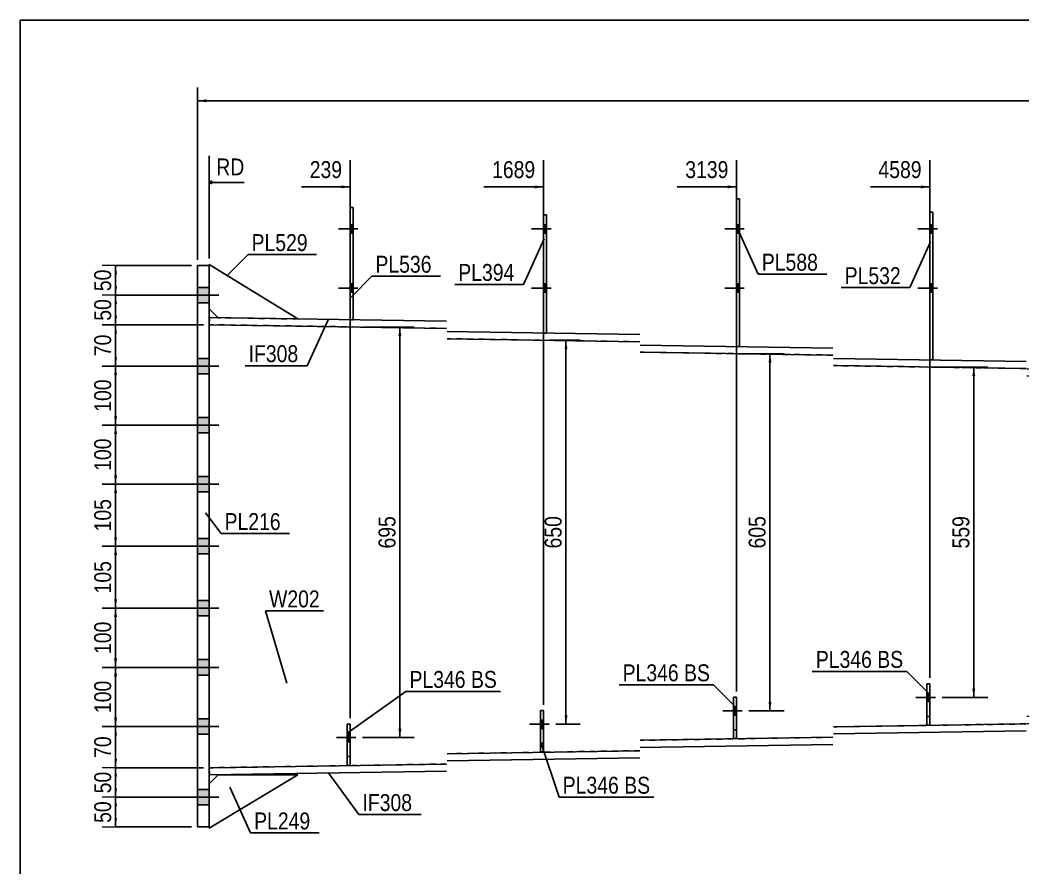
# Model space of a CAD drawing. Header units: millimetres. Extents: x -334 to 78, y -160 to 127.
# Drawn here: x -331.5 to -161.8, y -17 to 126.6 of the extents above; entities that cross this region are included whole.
import ezdxf

# ---------------------------------------------------------------- set-up
doc = ezdxf.new("R2010")
doc.units = ezdxf.units.MM
doc.linetypes.add('DXK_LINE_DOT1', pattern=[1.8814, 0.9407, -0.9407])
doc.linetypes.add('DXK_LINE_DOT2', pattern=[3.9198, 1.9599, -1.9599])
doc.styles.add('Arial Narrow', font='ARIALN.TTF', dxfattribs={"height": 0.2})

# ---------------------------------------------------------------- blocks, each defined once
blk = doc.blocks.new('Unknown-627316821-7749')
at = {"color": 5, "linetype": 'Continuous'}
for p, q in [((78.47, 126.56), (-331.53, 126.56)), ((-331.53, 126.56), (-331.53, -160.44))]:
    blk.add_line(p, q, dxfattribs=at)
blk = doc.blocks.new('Part-627316821-4390 - 4373')
at = {"color": 2, "linetype": 'Continuous'}
for p, q in [((-299.5, 85), (-301.5, 85)), ((-301.5, 85), (-301.5, -10)), ((-299.5, -10), (-299.5, 85)), ((-301.5, -10), (-299.5, -10))]:
    blk.add_line(p, q, dxfattribs=at)
blk = doc.blocks.new('Part-627316821-4392 - 4373')
at = {"color": 2, "linetype": 'Continuous'}
for p, q in [((-299.5, -10.2), (-284.5, -1.2)), ((-298, -1.2), (-299.5, -2.7)), ((-284.5, -1.2), (-298, -1.2)), ((-299.5, -10.2), (-299.5, -10))]:
    blk.add_line(p, q, dxfattribs=at)
at = {"color": 7, "linetype": 'DXK_LINE_DOT1'}
blk.add_line((-299.5, -2.7), (-299.5, -10), dxfattribs=at)
blk = doc.blocks.new('Part-627316821-4393 - 4373')
at = {"color": 2, "linetype": 'Continuous'}
for p, q in [((-299.5, 85), (-299.5, 85.2)), ((-299.5, 85.2), (-284.5, 75.97)), ((-299.5, 77.7), (-298, 76.18))]:
    blk.add_line(p, q, dxfattribs=at)
at = {"color": 7, "linetype": 'DXK_LINE_DOT1'}
for p, q in [((-299.5, 85), (-299.5, 77.7)), ((-284.5, 75.97), (-298, 76.18))]:
    blk.add_line(p, q, dxfattribs=at)
blk = doc.blocks.new('Part-627316821-4395 - 4373')
at = {"color": 2, "linetype": 'Continuous'}
for p, q in [((-299.5, 75), (-299.48, 76.2)), ((-259.34, 74.37), (-299.5, 75)), ((-299.48, 76.2), (-259.34, 75.57)), ((-259.24, 73.82), (-226.64, 73.31)), ((-226.64, 72.11), (-259.24, 72.62)), ((-226.54, 71.55), (-193.94, 71.04)), ((-193.94, 69.84), (-226.54, 70.35)), ((-193.84, 69.28), (-161.24, 68.77)), ((-161.24, 67.57), (-193.84, 68.08)), ((-161.14, 67.54), (-146.12, 67.3)), ((-146.14, 66.11), (-161.14, 66.34)), ((-146.12, 67.3), (-146.14, 66.11))]:
    blk.add_line(p, q, dxfattribs=at)
blk = doc.blocks.new('Part-627316821-4401 - 4373')
at = {"color": 2, "linetype": 'Continuous'}
for p, q in [((-161.14, 8.66), (-146.14, 8.89)), ((-146.14, 8.89), (-146.12, 7.7)), ((-193.84, 6.92), (-161.24, 7.43)), ((-146.12, 7.7), (-161.14, 7.46)), ((-226.54, 4.65), (-193.94, 5.16)), ((-161.24, 6.23), (-193.84, 5.72)), ((-193.94, 3.96), (-226.54, 3.45)), ((-259.24, 2.38), (-226.64, 2.89)), ((-299.5, 0), (-259.34, 0.63)), ((-226.64, 1.69), (-259.24, 1.18)), ((-299.48, -1.2), (-299.5, 0)), ((-259.34, -0.57), (-299.48, -1.2))]:
    blk.add_line(p, q, dxfattribs=at)
blk = doc.blocks.new('Bolt-627316821-4487 - 4373')
at = {"color": 3, "linetype": 'DXK_LINE_DOT2'}
for p, q in [((-176.59, 11.9), (-179.89, 11.9)), ((-177.54, 12.6), (-178.04, 12.6)), ((-177.54, 11.2), (-178.04, 11.2))]:
    blk.add_line(p, q, dxfattribs=at)
blk = doc.blocks.new('Bolt-627316821-4490 - 4373')
at = {"linetype": 'Continuous'}
blk.add_hatch(color=3, dxfattribs=at).paths.add_polyline_path([(-177.54, 11.2), (-177.54, 12.6), (-178.04, 12.6), (-178.04, 11.2)])
at = {"color": 3, "linetype": 'Continuous'}
for p, q in [((-176.59, 11.9), (-179.89, 11.9)), ((-177.54, 12.6), (-178.04, 12.6)), ((-177.54, 11.2), (-178.04, 11.2))]:
    blk.add_line(p, q, dxfattribs=at)
blk = doc.blocks.new('Part-627316821-4426 - 4373')
at = {"color": 2, "linetype": 'Continuous'}
for p, q in [((-177.04, 94.04), (-177.54, 94.04)), ((-177.54, 94.04), (-177.54, 69.04)), ((-177.04, 69.04), (-177.04, 94.04)), ((-177.54, 69.04), (-177.04, 69.04))]:
    blk.add_line(p, q, dxfattribs=at)
blk = doc.blocks.new('Part-627316821-4427 - 4373')
at = {"color": 7, "linetype": 'DXK_LINE_DOT1'}
for p, q in [((-178.04, 7.2), (-178.04, 14.2)), ((-178.04, 14.2), (-177.54, 14.2)), ((-177.54, 14.2), (-177.54, 7.2)), ((-178.04, 8.7), (-177.54, 8.7)), ((-177.54, 7.2), (-178.04, 7.2))]:
    blk.add_line(p, q, dxfattribs=at)
blk = doc.blocks.new('Bolt-627316821-4494 - 4373')
at = {"color": 3, "linetype": 'DXK_LINE_DOT2'}
for p, q in [((-210.24, 10.33), (-210.74, 10.33)), ((-209.29, 9.63), (-212.59, 9.63)), ((-210.24, 8.93), (-210.74, 8.93))]:
    blk.add_line(p, q, dxfattribs=at)
blk = doc.blocks.new('Part-627316821-4430 - 4373')
at = {"color": 2, "linetype": 'Continuous'}
for p, q in [((-178.04, 7.2), (-178.04, 14.2)), ((-178.04, 14.2), (-177.54, 14.2)), ((-177.54, 14.2), (-177.54, 7.2)), ((-177.54, 7.2), (-178.04, 7.2))]:
    blk.add_line(p, q, dxfattribs=at)
blk = doc.blocks.new('Bolt-627316821-4497 - 4373')
at = {"linetype": 'Continuous'}
blk.add_hatch(color=3, dxfattribs=at).paths.add_polyline_path([(-210.24, 8.93), (-210.24, 10.33), (-210.74, 10.33), (-210.74, 8.93)])
at = {"color": 3, "linetype": 'Continuous'}
for p, q in [((-210.24, 10.33), (-210.74, 10.33)), ((-209.29, 9.63), (-212.59, 9.63)), ((-210.24, 8.93), (-210.74, 8.93))]:
    blk.add_line(p, q, dxfattribs=at)
blk = doc.blocks.new('Part-627316821-4433 - 4373')
at = {"color": 2, "linetype": 'Continuous'}
for p, q in [((-209.74, 96.3), (-210.24, 96.3)), ((-210.24, 96.3), (-210.24, 71.3)), ((-209.74, 71.3), (-209.74, 96.3)), ((-210.24, 71.3), (-209.74, 71.3))]:
    blk.add_line(p, q, dxfattribs=at)
blk = doc.blocks.new('Part-627316821-4434 - 4373')
at = {"color": 7, "linetype": 'DXK_LINE_DOT1'}
for p, q in [((-210.74, 4.93), (-210.74, 11.93)), ((-210.74, 11.93), (-210.24, 11.93)), ((-210.24, 11.93), (-210.24, 4.93)), ((-210.74, 6.43), (-210.24, 6.43)), ((-210.24, 4.93), (-210.74, 4.93))]:
    blk.add_line(p, q, dxfattribs=at)
blk = doc.blocks.new('Bolt-627316821-4501 - 4373')
at = {"color": 3, "linetype": 'DXK_LINE_DOT2'}
for p, q in [((-241.99, 7.37), (-245.29, 7.37)), ((-242.94, 8.07), (-243.44, 8.07)), ((-242.94, 6.67), (-243.44, 6.67))]:
    blk.add_line(p, q, dxfattribs=at)
blk = doc.blocks.new('Part-627316821-4437 - 4373')
at = {"color": 2, "linetype": 'Continuous'}
for p, q in [((-210.74, 4.93), (-210.74, 11.93)), ((-210.74, 11.93), (-210.24, 11.93)), ((-210.24, 11.93), (-210.24, 4.93)), ((-210.24, 4.93), (-210.74, 4.93))]:
    blk.add_line(p, q, dxfattribs=at)
blk = doc.blocks.new('Bolt-627316821-4504 - 4373')
at = {"linetype": 'Continuous'}
blk.add_hatch(color=3, dxfattribs=at).paths.add_polyline_path([(-242.94, 6.67), (-242.94, 8.07), (-243.44, 8.07), (-243.44, 6.67)])
at = {"color": 3, "linetype": 'Continuous'}
for p, q in [((-241.99, 7.37), (-245.29, 7.37)), ((-242.94, 8.07), (-243.44, 8.07)), ((-242.94, 6.67), (-243.44, 6.67))]:
    blk.add_line(p, q, dxfattribs=at)
blk = doc.blocks.new('Part-627316821-4440 - 4373')
at = {"color": 2, "linetype": 'Continuous'}
for p, q in [((-242.94, 93.57), (-242.94, 73.57)), ((-242.44, 93.57), (-242.94, 93.57)), ((-242.44, 93.57), (-242.44, 73.57)), ((-242.94, 73.57), (-242.44, 73.57))]:
    blk.add_line(p, q, dxfattribs=at)
blk = doc.blocks.new('Part-627316821-4441 - 4373')
at = {"color": 7, "linetype": 'DXK_LINE_DOT1'}
for p, q in [((-243.44, 2.67), (-243.44, 9.67)), ((-243.44, 9.67), (-242.94, 9.67)), ((-242.94, 9.67), (-242.94, 2.67)), ((-243.44, 4.17), (-242.94, 4.17)), ((-242.94, 2.67), (-243.44, 2.67))]:
    blk.add_line(p, q, dxfattribs=at)
blk = doc.blocks.new('Bolt-627316821-4508 - 4373')
at = {"color": 3, "linetype": 'DXK_LINE_DOT2'}
for p, q in [((-274.69, 5.1), (-277.99, 5.1)), ((-275.64, 5.8), (-276.14, 5.8)), ((-275.64, 4.4), (-276.14, 4.4))]:
    blk.add_line(p, q, dxfattribs=at)
blk = doc.blocks.new('Part-627316821-4444 - 4373')
at = {"color": 2, "linetype": 'Continuous'}
for p, q in [((-243.44, 2.67), (-243.44, 9.67)), ((-243.44, 9.67), (-242.94, 9.67)), ((-242.94, 9.67), (-242.94, 2.67)), ((-242.94, 2.67), (-243.44, 2.67))]:
    blk.add_line(p, q, dxfattribs=at)
blk = doc.blocks.new('Bolt-627316821-4511 - 4373')
at = {"linetype": 'Continuous'}
blk.add_hatch(color=3, dxfattribs=at).paths.add_polyline_path([(-275.64, 4.4), (-275.64, 5.8), (-276.14, 5.8), (-276.14, 4.4)])
at = {"color": 3, "linetype": 'Continuous'}
for p, q in [((-274.69, 5.1), (-277.99, 5.1)), ((-275.64, 5.8), (-276.14, 5.8)), ((-275.64, 4.4), (-276.14, 4.4))]:
    blk.add_line(p, q, dxfattribs=at)
blk = doc.blocks.new('Part-627316821-4447 - 4373')
at = {"color": 2, "linetype": 'Continuous'}
for p, q in [((-275.64, 94.84), (-275.64, 75.84)), ((-275.14, 94.84), (-275.64, 94.84)), ((-275.14, 94.84), (-275.14, 75.84)), ((-275.64, 75.84), (-275.14, 75.84))]:
    blk.add_line(p, q, dxfattribs=at)
blk = doc.blocks.new('Part-627316821-4448 - 4373')
at = {"color": 7, "linetype": 'DXK_LINE_DOT1'}
for p, q in [((-276.14, 0.4), (-276.14, 7.4)), ((-276.14, 7.4), (-275.64, 7.4)), ((-275.64, 7.4), (-275.64, 0.4)), ((-276.14, 1.9), (-275.64, 1.9)), ((-275.64, 0.4), (-276.14, 0.4))]:
    blk.add_line(p, q, dxfattribs=at)
blk = doc.blocks.new('Part-627316821-4451 - 4373')
at = {"color": 2, "linetype": 'Continuous'}
for p, q in [((-276.14, 0.4), (-276.14, 7.4)), ((-276.14, 7.4), (-275.64, 7.4)), ((-275.64, 7.4), (-275.64, 0.4)), ((-275.64, 0.4), (-276.14, 0.4))]:
    blk.add_line(p, q, dxfattribs=at)
blk = doc.blocks.new('Part-627316821-4461 - 4373')
at = {"color": 7, "linetype": 'DXK_LINE_DOT1'}
for p, q in [((-259.34, 74.37), (-299.5, 75)), ((-299.5, 0), (-299.5, 75)), ((-226.64, 72.11), (-259.24, 72.62)), ((-193.94, 69.84), (-226.54, 70.35)), ((-161.24, 67.57), (-193.84, 68.08)), ((-161.24, 7.43), (-193.84, 6.92)), ((-193.94, 5.16), (-226.54, 4.65)), ((-226.64, 2.89), (-259.24, 2.38)), ((-259.34, 0.63), (-299.5, 0))]:
    blk.add_line(p, q, dxfattribs=at)
blk = doc.blocks.new('Bolt-627316821-4462 - 4373')
at = {"linetype": 'Continuous'}
for points in [[(-299.5, 78.7), (-299.5, 81.3), (-301.5, 81.3), (-301.5, 78.7)], [(-299.5, 78.7), (-299.5, 81.3), (-301.5, 81.3), (-301.5, 78.7)], [(-299.5, 66.7), (-299.5, 69.3), (-301.5, 69.3), (-301.5, 66.7)], [(-299.5, 66.7), (-299.5, 69.3), (-301.5, 69.3), (-301.5, 66.7)], [(-299.5, 56.7), (-299.5, 59.3), (-301.5, 59.3), (-301.5, 56.7)], [(-299.5, 56.7), (-299.5, 59.3), (-301.5, 59.3), (-301.5, 56.7)], [(-299.5, 46.7), (-299.5, 49.3), (-301.5, 49.3), (-301.5, 46.7)], [(-299.5, 46.7), (-299.5, 49.3), (-301.5, 49.3), (-301.5, 46.7)], [(-299.5, 36.2), (-299.5, 38.8), (-301.5, 38.8), (-301.5, 36.2)], [(-299.5, 36.2), (-299.5, 38.8), (-301.5, 38.8), (-301.5, 36.2)], [(-299.5, 25.7), (-299.5, 28.3), (-301.5, 28.3), (-301.5, 25.7)], [(-299.5, 25.7), (-299.5, 28.3), (-301.5, 28.3), (-301.5, 25.7)], [(-299.5, 15.7), (-299.5, 18.3), (-301.5, 18.3), (-301.5, 15.7)], [(-299.5, 15.7), (-299.5, 18.3), (-301.5, 18.3), (-301.5, 15.7)], [(-299.5, 5.7), (-299.5, 8.3), (-301.5, 8.3), (-301.5, 5.7)], [(-299.5, 5.7), (-299.5, 8.3), (-301.5, 8.3), (-301.5, 5.7)], [(-299.5, -6.3), (-299.5, -3.7), (-301.5, -3.7), (-301.5, -6.3)], [(-299.5, -6.3), (-299.5, -3.7), (-301.5, -3.7), (-301.5, -6.3)]]:
    blk.add_hatch(color=3, dxfattribs=at).paths.add_polyline_path(points)
at = {"color": 3, "linetype": 'Continuous'}
for p, q in [((-297.91, 80), (-308.5, 80)), ((-297.91, 80), (-308.5, 80)), ((-299.5, 81.3), (-301.5, 81.3)), ((-299.5, 81.3), (-301.5, 81.3)), ((-299.5, 78.7), (-301.5, 78.7)), ((-299.5, 78.7), (-301.5, 78.7)), ((-297.91, 68), (-308.5, 68)), ((-297.91, 68), (-308.5, 68)), ((-299.5, 69.3), (-301.5, 69.3)), ((-299.5, 69.3), (-301.5, 69.3)), ((-299.5, 66.7), (-301.5, 66.7)), ((-299.5, 66.7), (-301.5, 66.7)), ((-297.91, 58), (-308.5, 58)), ((-297.91, 58), (-308.5, 58)), ((-299.5, 59.3), (-301.5, 59.3)), ((-299.5, 59.3), (-301.5, 59.3)), ((-299.5, 56.7), (-301.5, 56.7)), ((-299.5, 56.7), (-301.5, 56.7)), ((-299.5, 49.3), (-301.5, 49.3)), ((-299.5, 49.3), (-301.5, 49.3)), ((-297.91, 48), (-308.5, 48)), ((-297.91, 48), (-308.5, 48)), ((-299.5, 46.7), (-301.5, 46.7)), ((-299.5, 46.7), (-301.5, 46.7)), ((-297.91, 37.5), (-308.5, 37.5)), ((-297.91, 37.5), (-308.5, 37.5)), ((-299.5, 38.8), (-301.5, 38.8)), ((-299.5, 38.8), (-301.5, 38.8)), ((-299.5, 36.2), (-301.5, 36.2)), ((-299.5, 36.2), (-301.5, 36.2)), ((-299.5, 28.3), (-301.5, 28.3)), ((-299.5, 28.3), (-301.5, 28.3)), ((-297.91, 27), (-308.5, 27)), ((-297.91, 27), (-308.5, 27)), ((-299.5, 25.7), (-301.5, 25.7)), ((-299.5, 25.7), (-301.5, 25.7)), ((-297.91, 17), (-308.5, 17)), ((-297.91, 17), (-308.5, 17)), ((-299.5, 18.3), (-301.5, 18.3)), ((-299.5, 18.3), (-301.5, 18.3)), ((-299.5, 15.7), (-301.5, 15.7)), ((-299.5, 15.7), (-301.5, 15.7)), ((-297.91, 7), (-308.5, 7)), ((-297.91, 7), (-308.5, 7)), ((-299.5, 8.3), (-301.5, 8.3)), ((-299.5, 8.3), (-301.5, 8.3)), ((-299.5, 5.7), (-301.5, 5.7)), ((-299.5, 5.7), (-301.5, 5.7)), ((-297.91, -5), (-308.5, -5)), ((-297.91, -5), (-308.5, -5)), ((-299.5, -3.7), (-301.5, -3.7)), ((-299.5, -3.7), (-301.5, -3.7)), ((-299.5, -6.3), (-301.5, -6.3)), ((-299.5, -6.3), (-301.5, -6.3))]:
    blk.add_line(p, q, dxfattribs=at)
blk = doc.blocks.new('Bolt-627316821-4486 - 4373')
at = {"linetype": 'Continuous'}
for points in [[(-177.04, 90.5), (-177.04, 91.9), (-177.54, 91.9), (-177.54, 90.5)], [(-177.04, 90.5), (-177.04, 91.9), (-177.54, 91.9), (-177.54, 90.5)], [(-177.04, 80.5), (-177.04, 81.9), (-177.54, 81.9), (-177.54, 80.5)], [(-177.04, 80.5), (-177.04, 81.9), (-177.54, 81.9), (-177.54, 80.5)]]:
    blk.add_hatch(color=3, dxfattribs=at).paths.add_polyline_path(points)
at = {"color": 3, "linetype": 'Continuous'}
for p, q in [((-177.04, 91.9), (-177.54, 91.9)), ((-177.04, 91.9), (-177.54, 91.9)), ((-176.24, 91.2), (-179.54, 91.2)), ((-176.24, 91.2), (-179.54, 91.2)), ((-177.04, 90.5), (-177.54, 90.5)), ((-177.04, 90.5), (-177.54, 90.5)), ((-177.04, 81.9), (-177.54, 81.9)), ((-177.04, 81.9), (-177.54, 81.9)), ((-176.24, 81.2), (-179.54, 81.2)), ((-176.24, 81.2), (-179.54, 81.2)), ((-177.04, 80.5), (-177.54, 80.5)), ((-177.04, 80.5), (-177.54, 80.5))]:
    blk.add_line(p, q, dxfattribs=at)
blk = doc.blocks.new('Bolt-627316821-4493 - 4373')
at = {"linetype": 'Continuous'}
for points in [[(-209.74, 90.5), (-209.74, 91.9), (-210.24, 91.9), (-210.24, 90.5)], [(-209.74, 90.5), (-209.74, 91.9), (-210.24, 91.9), (-210.24, 90.5)], [(-209.74, 80.5), (-209.74, 81.9), (-210.24, 81.9), (-210.24, 80.5)], [(-209.74, 80.5), (-209.74, 81.9), (-210.24, 81.9), (-210.24, 80.5)]]:
    blk.add_hatch(color=3, dxfattribs=at).paths.add_polyline_path(points)
at = {"color": 3, "linetype": 'Continuous'}
for p, q in [((-209.74, 91.9), (-210.24, 91.9)), ((-209.74, 91.9), (-210.24, 91.9)), ((-208.94, 91.2), (-212.24, 91.2)), ((-208.94, 91.2), (-212.24, 91.2)), ((-209.74, 90.5), (-210.24, 90.5)), ((-209.74, 90.5), (-210.24, 90.5)), ((-209.74, 81.9), (-210.24, 81.9)), ((-209.74, 81.9), (-210.24, 81.9)), ((-208.94, 81.2), (-212.24, 81.2)), ((-208.94, 81.2), (-212.24, 81.2)), ((-209.74, 80.5), (-210.24, 80.5)), ((-209.74, 80.5), (-210.24, 80.5))]:
    blk.add_line(p, q, dxfattribs=at)
blk = doc.blocks.new('Bolt-627316821-4500 - 4373')
at = {"linetype": 'Continuous'}
for points in [[(-242.44, 90.5), (-242.44, 91.9), (-242.94, 91.9), (-242.94, 90.5)], [(-242.44, 90.5), (-242.44, 91.9), (-242.94, 91.9), (-242.94, 90.5)], [(-242.44, 80.5), (-242.44, 81.9), (-242.94, 81.9), (-242.94, 80.5)], [(-242.44, 80.5), (-242.44, 81.9), (-242.94, 81.9), (-242.94, 80.5)]]:
    blk.add_hatch(color=3, dxfattribs=at).paths.add_polyline_path(points)
at = {"color": 3, "linetype": 'Continuous'}
for p, q in [((-242.44, 91.9), (-242.94, 91.9)), ((-242.44, 91.9), (-242.94, 91.9)), ((-241.64, 91.2), (-244.94, 91.2)), ((-241.64, 91.2), (-244.94, 91.2)), ((-242.44, 90.5), (-242.94, 90.5)), ((-242.44, 90.5), (-242.94, 90.5)), ((-242.44, 81.9), (-242.94, 81.9)), ((-242.44, 81.9), (-242.94, 81.9)), ((-241.64, 81.2), (-244.94, 81.2)), ((-241.64, 81.2), (-244.94, 81.2)), ((-242.44, 80.5), (-242.94, 80.5)), ((-242.44, 80.5), (-242.94, 80.5))]:
    blk.add_line(p, q, dxfattribs=at)
blk = doc.blocks.new('Bolt-627316821-4507 - 4373')
at = {"linetype": 'Continuous'}
for points in [[(-275.14, 90.5), (-275.14, 91.9), (-275.64, 91.9), (-275.64, 90.5)], [(-275.14, 90.5), (-275.14, 91.9), (-275.64, 91.9), (-275.64, 90.5)], [(-275.14, 80.5), (-275.14, 81.9), (-275.64, 81.9), (-275.64, 80.5)], [(-275.14, 80.5), (-275.14, 81.9), (-275.64, 81.9), (-275.64, 80.5)]]:
    blk.add_hatch(color=3, dxfattribs=at).paths.add_polyline_path(points)
at = {"color": 3, "linetype": 'Continuous'}
for p, q in [((-275.14, 91.9), (-275.64, 91.9)), ((-275.14, 91.9), (-275.64, 91.9)), ((-274.34, 91.2), (-277.64, 91.2)), ((-274.34, 91.2), (-277.64, 91.2)), ((-275.14, 90.5), (-275.64, 90.5)), ((-275.14, 90.5), (-275.64, 90.5)), ((-275.14, 81.9), (-275.64, 81.9)), ((-275.14, 81.9), (-275.64, 81.9)), ((-274.34, 81.2), (-277.64, 81.2)), ((-274.34, 81.2), (-277.64, 81.2)), ((-275.14, 80.5), (-275.64, 80.5)), ((-275.14, 80.5), (-275.64, 80.5))]:
    blk.add_line(p, q, dxfattribs=at)
blk = doc.blocks.new('StraightDimension-627316821-12387 - 4373')
at = {"linetype": 'Continuous'}
blk.add_hatch(color=7, dxfattribs=at).paths.add_polyline_path([(-211.74, 98.57), (-210.24, 98.32), (-211.74, 98.07)])
at = {"color": 7, "linetype": 'Continuous'}
for p, q in [((-210.24, 12.93), (-210.24, 102.82)), ((-220.3, 98.32), (-210.24, 98.32))]:
    blk.add_line(p, q, dxfattribs=at)
at = {"color": 0}
blk.add_wipeout([(-211.01, 99.22), (-211.01, 103.42), (-219.53, 103.42), (-219.53, 99.22)], dxfattribs=at)
at = {"color": 3, "style": 'Arial Narrow'}
blk.add_text('3139', height=2.863, dxfattribs=at).set_placement((-218.93, 99.82))
blk = doc.blocks.new('StraightDimension-627316821-8785 - 4373')
at = {"linetype": 'Continuous'}
for points in [[(-315.61, 66.5), (-315.36, 68), (-315.11, 66.5)], [(-315.11, 59.5), (-315.36, 58), (-315.61, 59.5)]]:
    blk.add_hatch(color=7, dxfattribs=at).paths.add_polyline_path(points)
at = {"color": 7, "linetype": 'Continuous'}
for p, q in [((-300.5, 68), (-317.61, 68)), ((-315.36, 58), (-315.36, 68)), ((-300.5, 58), (-317.61, 58))]:
    blk.add_line(p, q, dxfattribs=at)
at = {"color": 0}
blk.add_wipeout([(-315.51, 66.34), (-319.71, 66.34), (-319.71, 59.66), (-315.51, 59.66)], dxfattribs=at)
at = {"color": 3, "style": 'Arial Narrow'}
blk.add_text('100', height=2.863, rotation=90.0002, dxfattribs=at).set_placement((-316.11, 60.26))
blk = doc.blocks.new('StraightDimension-627316821-8983 - 4373')
at = {"linetype": 'Continuous'}
for points in [[(-204.84, 68.59), (-204.59, 70.09), (-204.34, 68.59)], [(-204.34, 11.13), (-204.59, 9.63), (-204.84, 11.13)]]:
    blk.add_hatch(color=7, dxfattribs=at).paths.add_polyline_path(points)
at = {"color": 7, "linetype": 'Continuous'}
for p, q in [((-209.24, 70.09), (-202.19, 70.09)), ((-204.59, 9.63), (-204.59, 70.09)), ((-208.16, 9.63), (-202.19, 9.63))]:
    blk.add_line(p, q, dxfattribs=at)
at = {"color": 0}
blk.add_wipeout([(-204.74, 43.21), (-208.94, 43.21), (-208.94, 36.52), (-204.74, 36.52)], dxfattribs=at)
at = {"color": 3, "style": 'Arial Narrow'}
blk.add_text('605', height=2.863, rotation=90.0002, dxfattribs=at).set_placement((-205.34, 37.12))
blk = doc.blocks.new('StraightDimension-627316821-8790 - 4373')
at = {"linetype": 'Continuous'}
for points in [[(-315.61, 15.5), (-315.36, 17), (-315.11, 15.5)], [(-315.11, 8.5), (-315.36, 7), (-315.61, 8.5)]]:
    blk.add_hatch(color=7, dxfattribs=at).paths.add_polyline_path(points)
at = {"color": 7, "linetype": 'Continuous'}
for p, q in [((-298, 17), (-317.61, 17)), ((-315.36, 7), (-315.36, 17)), ((-298.91, 7), (-317.61, 7))]:
    blk.add_line(p, q, dxfattribs=at)
at = {"color": 0}
blk.add_wipeout([(-315.51, 15.34), (-319.71, 15.34), (-319.71, 8.66), (-315.51, 8.66)], dxfattribs=at)
at = {"color": 3, "style": 'Arial Narrow'}
blk.add_text('100', height=2.863, rotation=90.0002, dxfattribs=at).set_placement((-316.11, 9.26))
blk = doc.blocks.new('StraightDimension-627316821-8782 - 4373')
at = {"linetype": 'Continuous'}
for points in [[(-315.61, 83.5), (-315.36, 85), (-315.11, 83.5)], [(-315.11, 81.5), (-315.36, 80), (-315.61, 81.5)]]:
    blk.add_hatch(color=7, dxfattribs=at).paths.add_polyline_path(points)
at = {"color": 7, "linetype": 'Continuous'}
for p, q in [((-302.5, 85), (-317.61, 85)), ((-315.36, 80), (-315.36, 85)), ((-300.5, 80), (-317.61, 80))]:
    blk.add_line(p, q, dxfattribs=at)
at = {"color": 0}
blk.add_wipeout([(-315.51, 84.93), (-319.71, 84.93), (-319.71, 80.07), (-315.51, 80.07)], dxfattribs=at)
at = {"color": 3, "style": 'Arial Narrow'}
blk.add_text('50', height=2.863, rotation=90.0002, dxfattribs=at).set_placement((-316.11, 80.67))
blk = doc.blocks.new('StraightDimension-627316821-8783 - 4373')
at = {"linetype": 'Continuous'}
for points in [[(-315.61, 78.5), (-315.36, 80), (-315.11, 78.5)], [(-315.11, 76.5), (-315.36, 75), (-315.61, 76.5)]]:
    blk.add_hatch(color=7, dxfattribs=at).paths.add_polyline_path(points)
at = {"color": 7, "linetype": 'Continuous'}
for p, q in [((-300.5, 80), (-317.61, 80)), ((-315.36, 75), (-315.36, 80)), ((-300.5, 75), (-317.61, 75))]:
    blk.add_line(p, q, dxfattribs=at)
at = {"color": 0}
blk.add_wipeout([(-315.51, 79.93), (-319.71, 79.93), (-319.71, 75.07), (-315.51, 75.07)], dxfattribs=at)
at = {"color": 3, "style": 'Arial Narrow'}
blk.add_text('50', height=2.863, rotation=90.0002, dxfattribs=at).set_placement((-316.11, 75.67))
blk = doc.blocks.new('StraightDimension-627316821-8784 - 4373')
at = {"linetype": 'Continuous'}
for points in [[(-315.61, 73.5), (-315.36, 75), (-315.11, 73.5)], [(-315.11, 69.5), (-315.36, 68), (-315.61, 69.5)]]:
    blk.add_hatch(color=7, dxfattribs=at).paths.add_polyline_path(points)
at = {"color": 7, "linetype": 'Continuous'}
for p, q in [((-300.5, 75), (-317.61, 75)), ((-315.36, 68), (-315.36, 75)), ((-300.5, 68), (-317.61, 68))]:
    blk.add_line(p, q, dxfattribs=at)
at = {"color": 0}
blk.add_wipeout([(-315.51, 73.93), (-319.71, 73.93), (-319.71, 69.07), (-315.51, 69.07)], dxfattribs=at)
at = {"color": 3, "style": 'Arial Narrow'}
blk.add_text('70', height=2.863, rotation=90.0002, dxfattribs=at).set_placement((-316.11, 69.67))
blk = doc.blocks.new('StraightDimension-627316821-8786 - 4373')
at = {"linetype": 'Continuous'}
for points in [[(-315.61, 56.5), (-315.36, 58), (-315.11, 56.5)], [(-315.11, 49.5), (-315.36, 48), (-315.61, 49.5)]]:
    blk.add_hatch(color=7, dxfattribs=at).paths.add_polyline_path(points)
at = {"color": 7, "linetype": 'Continuous'}
for p, q in [((-300.5, 58), (-317.61, 58)), ((-315.36, 48), (-315.36, 58)), ((-300.5, 48), (-317.61, 48))]:
    blk.add_line(p, q, dxfattribs=at)
at = {"color": 0}
blk.add_wipeout([(-315.51, 56.34), (-319.71, 56.34), (-319.71, 49.66), (-315.51, 49.66)], dxfattribs=at)
at = {"color": 3, "style": 'Arial Narrow'}
blk.add_text('100', height=2.863, rotation=90.0002, dxfattribs=at).set_placement((-316.11, 50.26))
blk = doc.blocks.new('StraightDimension-627316821-8787 - 4373')
at = {"linetype": 'Continuous'}
for points in [[(-315.61, 46.5), (-315.36, 48), (-315.11, 46.5)], [(-315.11, 39), (-315.36, 37.5), (-315.61, 39)]]:
    blk.add_hatch(color=7, dxfattribs=at).paths.add_polyline_path(points)
at = {"color": 7, "linetype": 'Continuous'}
for p, q in [((-300.5, 48), (-317.61, 48)), ((-315.36, 37.5), (-315.36, 48)), ((-298.91, 37.5), (-317.61, 37.5))]:
    blk.add_line(p, q, dxfattribs=at)
at = {"color": 0}
blk.add_wipeout([(-315.51, 46.09), (-319.71, 46.09), (-319.71, 39.41), (-315.51, 39.41)], dxfattribs=at)
at = {"color": 3, "style": 'Arial Narrow'}
blk.add_text('105', height=2.863, rotation=90.0002, dxfattribs=at).set_placement((-316.11, 40.01))
blk = doc.blocks.new('StraightDimension-627316821-8788 - 4373')
at = {"linetype": 'Continuous'}
for points in [[(-315.61, 36), (-315.36, 37.5), (-315.11, 36)], [(-315.11, 28.5), (-315.36, 27), (-315.61, 28.5)]]:
    blk.add_hatch(color=7, dxfattribs=at).paths.add_polyline_path(points)
at = {"color": 7, "linetype": 'Continuous'}
for p, q in [((-298.91, 37.5), (-317.61, 37.5)), ((-315.36, 27), (-315.36, 37.5)), ((-298.91, 27), (-317.61, 27))]:
    blk.add_line(p, q, dxfattribs=at)
at = {"color": 0}
blk.add_wipeout([(-315.51, 35.59), (-319.71, 35.59), (-319.71, 28.91), (-315.51, 28.91)], dxfattribs=at)
at = {"color": 3, "style": 'Arial Narrow'}
blk.add_text('105', height=2.863, rotation=90.0002, dxfattribs=at).set_placement((-316.11, 29.51))
blk = doc.blocks.new('StraightDimension-627316821-8789 - 4373')
at = {"linetype": 'Continuous'}
for points in [[(-315.61, 25.5), (-315.36, 27), (-315.11, 25.5)], [(-315.11, 18.5), (-315.36, 17), (-315.61, 18.5)]]:
    blk.add_hatch(color=7, dxfattribs=at).paths.add_polyline_path(points)
at = {"color": 7, "linetype": 'Continuous'}
for p, q in [((-298.91, 27), (-317.61, 27)), ((-315.36, 17), (-315.36, 27)), ((-298, 17), (-317.61, 17))]:
    blk.add_line(p, q, dxfattribs=at)
at = {"color": 0}
blk.add_wipeout([(-315.51, 25.34), (-319.71, 25.34), (-319.71, 18.66), (-315.51, 18.66)], dxfattribs=at)
at = {"color": 3, "style": 'Arial Narrow'}
blk.add_text('100', height=2.863, rotation=90.0002, dxfattribs=at).set_placement((-316.11, 19.26))
blk = doc.blocks.new('StraightDimension-627316821-8791 - 4373')
at = {"linetype": 'Continuous'}
for points in [[(-315.61, 5.5), (-315.36, 7), (-315.11, 5.5)], [(-315.11, 1.5), (-315.36, 0), (-315.61, 1.5)]]:
    blk.add_hatch(color=7, dxfattribs=at).paths.add_polyline_path(points)
at = {"color": 7, "linetype": 'Continuous'}
for p, q in [((-298.91, 7), (-317.61, 7)), ((-315.36, 0), (-315.36, 7)), ((-300.5, 0), (-317.61, 0))]:
    blk.add_line(p, q, dxfattribs=at)
at = {"color": 0}
blk.add_wipeout([(-315.51, 5.93), (-319.71, 5.93), (-319.71, 1.07), (-315.51, 1.07)], dxfattribs=at)
at = {"color": 3, "style": 'Arial Narrow'}
blk.add_text('70', height=2.863, rotation=90.0002, dxfattribs=at).set_placement((-316.11, 1.67))
blk = doc.blocks.new('StraightDimension-627316821-8792 - 4373')
at = {"linetype": 'Continuous'}
for points in [[(-315.61, -1.5), (-315.36, 0), (-315.11, -1.5)], [(-315.11, -3.5), (-315.36, -5), (-315.61, -3.5)]]:
    blk.add_hatch(color=7, dxfattribs=at).paths.add_polyline_path(points)
at = {"color": 7, "linetype": 'Continuous'}
for p, q in [((-300.5, 0), (-317.61, 0)), ((-315.36, -5), (-315.36, 0)), ((-298.91, -5), (-317.61, -5))]:
    blk.add_line(p, q, dxfattribs=at)
at = {"color": 0}
blk.add_wipeout([(-315.51, -0.07), (-319.71, -0.07), (-319.71, -4.93), (-315.51, -4.93)], dxfattribs=at)
at = {"color": 3, "style": 'Arial Narrow'}
blk.add_text('50', height=2.863, rotation=90.0002, dxfattribs=at).set_placement((-316.11, -4.33))
blk = doc.blocks.new('StraightDimension-627316821-8793 - 4373')
at = {"linetype": 'Continuous'}
for points in [[(-315.61, -6.5), (-315.36, -5), (-315.11, -6.5)], [(-315.11, -8.5), (-315.36, -10), (-315.61, -8.5)]]:
    blk.add_hatch(color=7, dxfattribs=at).paths.add_polyline_path(points)
at = {"color": 7, "linetype": 'Continuous'}
for p, q in [((-298.91, -5), (-317.61, -5)), ((-315.36, -10), (-315.36, -5)), ((-302.5, -10), (-317.61, -10))]:
    blk.add_line(p, q, dxfattribs=at)
at = {"color": 0}
blk.add_wipeout([(-315.51, -5.07), (-319.71, -5.07), (-319.71, -9.93), (-315.51, -9.93)], dxfattribs=at)
at = {"color": 3, "style": 'Arial Narrow'}
blk.add_text('50', height=2.863, rotation=90.0002, dxfattribs=at).set_placement((-316.11, -9.33))
blk = doc.blocks.new('StraightDimension-627316821-8967 - 4373')
at = {"linetype": 'Continuous'}
for points in [[(-170.35, 66.33), (-170.1, 67.83), (-169.85, 66.33)], [(-169.85, 13.4), (-170.1, 11.9), (-170.35, 13.4)]]:
    blk.add_hatch(color=7, dxfattribs=at).paths.add_polyline_path(points)
at = {"color": 7, "linetype": 'Continuous'}
for p, q in [((-176.54, 67.83), (-167.7, 67.83)), ((-170.1, 11.9), (-170.1, 67.83)), ((-175.46, 11.9), (-167.7, 11.9))]:
    blk.add_line(p, q, dxfattribs=at)
at = {"color": 0}
blk.add_wipeout([(-170.25, 43.21), (-174.45, 43.21), (-174.45, 36.52), (-170.25, 36.52)], dxfattribs=at)
at = {"color": 3, "style": 'Arial Narrow'}
blk.add_text('559', height=2.863, rotation=90.0002, dxfattribs=at).set_placement((-170.85, 37.12))
blk = doc.blocks.new('StraightDimension-627316821-8999 - 4373')
at = {"linetype": 'Continuous'}
for points in [[(-239.37, 70.86), (-239.12, 72.36), (-238.87, 70.86)], [(-238.87, 8.87), (-239.12, 7.37), (-239.37, 8.87)]]:
    blk.add_hatch(color=7, dxfattribs=at).paths.add_polyline_path(points)
at = {"color": 7, "linetype": 'Continuous'}
for p, q in [((-241.94, 72.36), (-236.72, 72.36)), ((-239.12, 7.37), (-239.12, 72.36)), ((-240.86, 7.37), (-236.72, 7.37))]:
    blk.add_line(p, q, dxfattribs=at)
at = {"color": 0}
blk.add_wipeout([(-239.27, 43.21), (-243.47, 43.21), (-243.47, 36.52), (-239.27, 36.52)], dxfattribs=at)
at = {"color": 3, "style": 'Arial Narrow'}
blk.add_text('650', height=2.863, rotation=90.0002, dxfattribs=at).set_placement((-239.87, 37.12))
blk = doc.blocks.new('StraightDimension-627316821-9015 - 4373')
at = {"linetype": 'Continuous'}
for points in [[(-267.49, 73.1), (-267.24, 74.6), (-266.99, 73.1)], [(-266.99, 6.6), (-267.24, 5.1), (-267.49, 6.6)]]:
    blk.add_hatch(color=7, dxfattribs=at).paths.add_polyline_path(points)
at = {"color": 7, "linetype": 'Continuous'}
for p, q in [((-273.56, 74.6), (-264.84, 74.6)), ((-267.24, 5.1), (-267.24, 74.6)), ((-273.56, 5.1), (-264.84, 5.1))]:
    blk.add_line(p, q, dxfattribs=at)
at = {"color": 0}
blk.add_wipeout([(-267.39, 43.19), (-271.59, 43.19), (-271.59, 36.51), (-267.39, 36.51)], dxfattribs=at)
at = {"color": 3, "style": 'Arial Narrow'}
blk.add_text('695', height=2.863, rotation=90.0002, dxfattribs=at).set_placement((-267.99, 37.11))
blk = doc.blocks.new('StraightDimension-627316821-9025 - 4373')
at = {"linetype": 'Continuous'}
blk.add_hatch(color=7, dxfattribs=at).paths.add_polyline_path([(-300, 112.64), (-301.5, 112.89), (-300, 113.14)])
at = {"color": 7, "linetype": 'Continuous'}
for p, q in [((-301.5, 86), (-301.5, 115.14)), ((-301.5, 112.89), (52.18, 112.89))]:
    blk.add_line(p, q, dxfattribs=at)
blk = doc.blocks.new('StraightDimension-627316821-12386 - 4373')
at = {"linetype": 'Continuous'}
blk.add_hatch(color=7, dxfattribs=at).paths.add_polyline_path([(-179.04, 98.57), (-177.54, 98.32), (-179.04, 98.07)])
at = {"color": 7, "linetype": 'Continuous'}
for p, q in [((-177.54, 15.2), (-177.54, 102.82)), ((-187.6, 98.32), (-177.54, 98.32))]:
    blk.add_line(p, q, dxfattribs=at)
at = {"color": 0}
blk.add_wipeout([(-178.31, 99.22), (-178.31, 103.42), (-186.83, 103.42), (-186.83, 99.22)], dxfattribs=at)
at = {"color": 3, "style": 'Arial Narrow'}
blk.add_text('4589', height=2.863, dxfattribs=at).set_placement((-186.23, 99.82))
blk = doc.blocks.new('StraightDimension-627316821-12388 - 4373')
at = {"linetype": 'Continuous'}
blk.add_hatch(color=7, dxfattribs=at).paths.add_polyline_path([(-244.44, 98.57), (-242.94, 98.32), (-244.44, 98.07)])
at = {"color": 7, "linetype": 'Continuous'}
for p, q in [((-242.94, 10.67), (-242.94, 102.82)), ((-253, 98.32), (-242.94, 98.32))]:
    blk.add_line(p, q, dxfattribs=at)
at = {"color": 0}
blk.add_wipeout([(-243.71, 99.22), (-243.71, 103.42), (-252.23, 103.42), (-252.23, 99.22)], dxfattribs=at)
at = {"color": 3, "style": 'Arial Narrow'}
blk.add_text('1689', height=2.863, dxfattribs=at).set_placement((-251.63, 99.82))
blk = doc.blocks.new('StraightDimension-627316821-12389 - 4373')
at = {"linetype": 'Continuous'}
blk.add_hatch(color=7, dxfattribs=at).paths.add_polyline_path([(-277.14, 98.57), (-275.64, 98.32), (-277.14, 98.07)])
at = {"color": 7, "linetype": 'Continuous'}
for p, q in [((-275.64, 8.4), (-275.64, 102.82)), ((-283.87, 98.32), (-275.64, 98.32))]:
    blk.add_line(p, q, dxfattribs=at)
at = {"color": 0, "linetype": 'Continuous'}
blk.add_wipeout([(-292.97, 99.67), (-292.97, 103.87), (-298.91, 103.87), (-298.91, 99.67)], dxfattribs=at)
at = {"color": 7, "linetype": 'Continuous'}
for p, q in [((-299.5, 86.2), (-299.5, 103.57)), ((-299, 99.32), (-299.5, 99.07)), ((-299, 98.82), (-299.5, 99.07)), ((-293.57, 99.07), (-299.5, 99.07))]:
    blk.add_line(p, q, dxfattribs=at)
at = {"color": 3, "linetype": 'Continuous', "style": 'Arial Narrow'}
blk.add_text('RD', height=2.863, dxfattribs=at).set_placement((-298.31, 100.27))
at = {"color": 0}
blk.add_wipeout([(-276.41, 99.22), (-276.41, 103.42), (-283.1, 103.42), (-283.1, 99.22)], dxfattribs=at)
at = {"color": 3, "style": 'Arial Narrow'}
blk.add_text('239', height=2.863, dxfattribs=at).set_placement((-282.5, 99.82))
blk = doc.blocks.new('Mark-627316821-5468 - 4373')
at = {"color": 7, "linetype": 'Continuous'}
blk.add_line((-279.39, 75.8), (-282.93, 68.06), dxfattribs=at)
at = {"color": 0}
blk.add_wipeout([(-284.43, 68.66), (-284.43, 71.66), (-292.84, 71.66), (-292.84, 68.66)], dxfattribs=at)
blk.add_wipeout([(-284.43, 68.66), (-284.43, 71.66), (-292.84, 71.66), (-292.84, 68.66)], dxfattribs=at)
at = {"color": 7, "linetype": 'Continuous'}
blk.add_line((-293.44, 68.06), (-282.93, 68.06), dxfattribs=at)
at = {"color": 3, "style": 'Arial Narrow'}
blk.add_text('IF308', height=2.863, dxfattribs=at).set_placement((-292.84, 68.66))
blk = doc.blocks.new('Mark-627316821-5459 - 4373')
at = {"color": 0}
blk.add_wipeout([(-287.41, 40.24), (-287.41, 43.24), (-296.91, 43.24), (-296.91, 40.24)], dxfattribs=at)
blk.add_wipeout([(-287.41, 40.24), (-287.41, 43.24), (-296.91, 43.24), (-296.91, 40.24)], dxfattribs=at)
at = {"color": 7, "linetype": 'Continuous'}
for p, q in [((-300.15, 43.15), (-297.51, 39.64)), ((-297.51, 39.64), (-285.91, 39.64))]:
    blk.add_line(p, q, dxfattribs=at)
at = {"color": 3, "style": 'Arial Narrow'}
blk.add_text('PL216', height=2.863, dxfattribs=at).set_placement((-296.91, 40.24))
blk = doc.blocks.new('Mark-627316821-5504 - 4373')
at = {"color": 7, "linetype": 'Continuous'}
blk.add_line((-242.81, 89.54), (-246.34, 81.81), dxfattribs=at)
at = {"color": 0}
blk.add_wipeout([(-247.84, 82.41), (-247.84, 85.41), (-257.35, 85.41), (-257.35, 82.41)], dxfattribs=at)
blk.add_wipeout([(-247.84, 82.41), (-247.84, 85.41), (-257.35, 85.41), (-257.35, 82.41)], dxfattribs=at)
at = {"color": 7, "linetype": 'Continuous'}
blk.add_line((-257.95, 81.81), (-246.34, 81.81), dxfattribs=at)
at = {"color": 3, "style": 'Arial Narrow'}
blk.add_text('PL394', height=2.863, dxfattribs=at).set_placement((-257.35, 82.41))
blk = doc.blocks.new('MarkSet-627316821-5374 - 4373')
at = {"color": 0}
for points in [[(-256.1, 13.52), (-256.1, 16.52), (-265.61, 16.52), (-265.61, 13.52)], [(-250.82, 13.52), (-250.82, 16.52), (-255.2, 16.52), (-255.2, 13.52)]]:
    blk.add_wipeout(points, dxfattribs=at)
for points in [[(-256.1, 13.52), (-256.1, 16.52), (-265.61, 16.52), (-265.61, 13.52)], [(-250.82, 13.52), (-250.82, 16.52), (-255.2, 16.52), (-255.2, 13.52)]]:
    blk.add_wipeout(points, dxfattribs=at)
at = {"color": 7, "linetype": 'Continuous'}
for p, q in [((-276.01, 5.97), (-266.21, 12.92)), ((-266.21, 12.92), (-250.22, 12.92))]:
    blk.add_line(p, q, dxfattribs=at)
at = {"color": 3, "style": 'Arial Narrow'}
for s, p in [('PL346', (-265.61, 13.52)), ('BS', (-255.2, 13.52))]:
    blk.add_text(s, height=2.863, dxfattribs=at).set_placement(p)
blk = doc.blocks.new('MarkSet-627316821-5385 - 4373')
at = {"color": 0}
for points in [[(-230.16, -4.38), (-230.16, -1.38), (-239.67, -1.38), (-239.67, -4.38)], [(-224.88, -4.38), (-224.88, -1.38), (-229.26, -1.38), (-229.26, -4.38)]]:
    blk.add_wipeout(points, dxfattribs=at)
for points in [[(-230.16, -4.38), (-230.16, -1.38), (-239.67, -1.38), (-239.67, -4.38)], [(-224.88, -4.38), (-224.88, -1.38), (-229.26, -1.38), (-229.26, -4.38)]]:
    blk.add_wipeout(points, dxfattribs=at)
at = {"color": 7, "linetype": 'Continuous'}
for p, q in [((-243.31, 4.1), (-240.27, -4.98)), ((-240.27, -4.98), (-224.28, -4.98))]:
    blk.add_line(p, q, dxfattribs=at)
at = {"color": 3, "style": 'Arial Narrow'}
for s, p in [('PL346', (-239.67, -4.38)), ('BS', (-229.26, -4.38))]:
    blk.add_text(s, height=2.863, dxfattribs=at).set_placement(p)
blk = doc.blocks.new('MarkSet-627316821-5396 - 4373')
at = {"color": 0}
for points in [[(-220.03, 14.64), (-220.03, 17.64), (-229.53, 17.64), (-229.53, 14.64)], [(-214.74, 14.64), (-214.74, 17.64), (-219.13, 17.64), (-219.13, 14.64)]]:
    blk.add_wipeout(points, dxfattribs=at)
for points in [[(-220.03, 14.64), (-220.03, 17.64), (-229.53, 17.64), (-229.53, 14.64)], [(-214.74, 14.64), (-214.74, 17.64), (-219.13, 17.64), (-219.13, 14.64)]]:
    blk.add_wipeout(points, dxfattribs=at)
at = {"color": 7, "linetype": 'Continuous'}
for p in [(-230.13, 14.04), (-210.61, 10.5)]:
    blk.add_line(p, (-214.14, 14.04), dxfattribs=at)
at = {"color": 3, "style": 'Arial Narrow'}
for s, p in [('PL346', (-229.53, 14.64)), ('BS', (-219.13, 14.64))]:
    blk.add_text(s, height=2.863, dxfattribs=at).set_placement(p)
blk = doc.blocks.new('MarkSet-627316821-5407 - 4373')
at = {"color": 0}
for points in [[(-187.33, 16.91), (-187.33, 19.91), (-196.83, 19.91), (-196.83, 16.91)], [(-182.04, 16.91), (-182.04, 19.91), (-186.43, 19.91), (-186.43, 16.91)]]:
    blk.add_wipeout(points, dxfattribs=at)
for points in [[(-187.33, 16.91), (-187.33, 19.91), (-196.83, 19.91), (-196.83, 16.91)], [(-182.04, 16.91), (-182.04, 19.91), (-186.43, 19.91), (-186.43, 16.91)]]:
    blk.add_wipeout(points, dxfattribs=at)
at = {"color": 7, "linetype": 'Continuous'}
for p in [(-197.43, 16.31), (-177.91, 12.77)]:
    blk.add_line(p, (-181.44, 16.31), dxfattribs=at)
at = {"color": 3, "style": 'Arial Narrow'}
for s, p in [('PL346', (-196.83, 16.91)), ('BS', (-186.43, 16.91))]:
    blk.add_text(s, height=2.863, dxfattribs=at).set_placement(p)
blk = doc.blocks.new('Mark-627316821-5462 - 4373')
at = {"color": 0}
blk.add_wipeout([(-282.39, -10.43), (-282.39, -7.43), (-291.9, -7.43), (-291.9, -10.43)], dxfattribs=at)
blk.add_wipeout([(-282.39, -10.43), (-282.39, -7.43), (-291.9, -7.43), (-291.9, -10.43)], dxfattribs=at)
at = {"color": 7, "linetype": 'Continuous'}
for p, q in [((-296.03, -3.29), (-292.5, -11.03)), ((-292.5, -11.03), (-280.89, -11.03))]:
    blk.add_line(p, q, dxfattribs=at)
at = {"color": 3, "style": 'Arial Narrow'}
blk.add_text('PL249', height=2.863, dxfattribs=at).set_placement((-291.9, -10.43))
blk = doc.blocks.new('Mark-627316821-5465 - 4373')
at = {"color": 0}
blk.add_wipeout([(-282.83, 87.46), (-282.83, 90.46), (-292.34, 90.46), (-292.34, 87.46)], dxfattribs=at)
blk.add_wipeout([(-282.83, 87.46), (-282.83, 90.46), (-292.34, 90.46), (-292.34, 87.46)], dxfattribs=at)
at = {"color": 7, "linetype": 'Continuous'}
for p, q in [((-296.47, 83.32), (-292.94, 86.86)), ((-292.94, 86.86), (-281.33, 86.86))]:
    blk.add_line(p, q, dxfattribs=at)
at = {"color": 3, "style": 'Arial Narrow'}
blk.add_text('PL529', height=2.863, dxfattribs=at).set_placement((-292.34, 87.46))
blk = doc.blocks.new('Mark-627316821-5477 - 4373')
at = {"color": 0}
blk.add_wipeout([(-265.16, -7.32), (-265.16, -4.32), (-273.57, -4.32), (-273.57, -7.32)], dxfattribs=at)
blk.add_wipeout([(-265.16, -7.32), (-265.16, -4.32), (-273.57, -4.32), (-273.57, -7.32)], dxfattribs=at)
at = {"color": 7, "linetype": 'Continuous'}
for p, q in [((-279.39, -0.8), (-274.17, -7.92)), ((-274.17, -7.92), (-263.66, -7.92))]:
    blk.add_line(p, q, dxfattribs=at)
at = {"color": 3, "style": 'Arial Narrow'}
blk.add_text('IF308', height=2.863, dxfattribs=at).set_placement((-273.57, -7.32))
blk = doc.blocks.new('Mark-627316821-5498 - 4373')
at = {"color": 7, "linetype": 'Continuous'}
blk.add_line((-177.41, 89.01), (-180.94, 81.27), dxfattribs=at)
at = {"color": 0}
blk.add_wipeout([(-182.44, 81.87), (-182.44, 84.87), (-191.95, 84.87), (-191.95, 81.87)], dxfattribs=at)
blk.add_wipeout([(-182.44, 81.87), (-182.44, 84.87), (-191.95, 84.87), (-191.95, 81.87)], dxfattribs=at)
at = {"color": 7, "linetype": 'Continuous'}
blk.add_line((-192.55, 81.27), (-180.94, 81.27), dxfattribs=at)
at = {"color": 3, "style": 'Arial Narrow'}
blk.add_text('PL532', height=2.863, dxfattribs=at).set_placement((-191.95, 81.87))
blk = doc.blocks.new('Mark-627316821-5501 - 4373')
at = {"color": 0}
blk.add_wipeout([(-196.47, 84.14), (-196.47, 87.14), (-205.97, 87.14), (-205.97, 84.14)], dxfattribs=at)
blk.add_wipeout([(-196.47, 84.14), (-196.47, 87.14), (-205.97, 87.14), (-205.97, 84.14)], dxfattribs=at)
at = {"color": 7, "linetype": 'Continuous'}
for p, q in [((-210.11, 91.27), (-206.57, 83.54)), ((-206.57, 83.54), (-194.97, 83.54))]:
    blk.add_line(p, q, dxfattribs=at)
at = {"color": 3, "style": 'Arial Narrow'}
blk.add_text('PL588', height=2.863, dxfattribs=at).set_placement((-205.97, 84.14))
blk = doc.blocks.new('Mark-627316821-5507 - 4373')
at = {"color": 0}
blk.add_wipeout([(-261.87, 83.8), (-261.87, 86.8), (-271.37, 86.8), (-271.37, 83.8)], dxfattribs=at)
blk.add_wipeout([(-261.87, 83.8), (-261.87, 86.8), (-271.37, 86.8), (-271.37, 83.8)], dxfattribs=at)
at = {"color": 7, "linetype": 'Continuous'}
for p, q in [((-275.51, 79.67), (-271.97, 83.2)), ((-271.97, 83.2), (-260.37, 83.2))]:
    blk.add_line(p, q, dxfattribs=at)
at = {"color": 3, "style": 'Arial Narrow'}
blk.add_text('PL536', height=2.863, dxfattribs=at).set_placement((-271.37, 83.8))
blk = doc.blocks.new('Mark-627316821-5513 - 4373')
at = {"color": 0}
blk.add_wipeout([(-280.79, 27.15), (-280.79, 30.15), (-289.38, 30.15), (-289.38, 27.15)], dxfattribs=at)
blk.add_wipeout([(-280.79, 27.15), (-280.79, 30.15), (-289.38, 30.15), (-289.38, 27.15)], dxfattribs=at)
at = {"color": 7, "linetype": 'Continuous'}
for p, q in [((-286.38, 14.32), (-289.98, 26.55)), ((-289.98, 26.55), (-280.19, 26.55))]:
    blk.add_line(p, q, dxfattribs=at)
at = {"color": 3, "style": 'Arial Narrow'}
blk.add_text('W202', height=2.863, dxfattribs=at).set_placement((-289.38, 27.15))

msp = doc.modelspace()

# ---------------------------------------------------------------- block references
for name in ['Unknown-627316821-7749', 'Part-627316821-4433 - 4373', 'Part-627316821-4447 - 4373', 'Part-627316821-4440 - 4373', 'Part-627316821-4426 - 4373', 'Bolt-627316821-4507 - 4373', 'Bolt-627316821-4500 - 4373', 'Bolt-627316821-4493 - 4373', 'Bolt-627316821-4486 - 4373', 'Part-627316821-4390 - 4373', 'Part-627316821-4393 - 4373', 'Bolt-627316821-4462 - 4373', 'Part-627316821-4395 - 4373', 'Part-627316821-4461 - 4373', 'Part-627316821-4427 - 4373', 'Part-627316821-4430 - 4373', 'Part-627316821-4434 - 4373', 'Part-627316821-4437 - 4373', 'Bolt-627316821-4487 - 4373', 'Bolt-627316821-4490 - 4373', 'Bolt-627316821-4494 - 4373', 'Bolt-627316821-4497 - 4373', 'Part-627316821-4401 - 4373', 'Part-627316821-4441 - 4373', 'Part-627316821-4444 - 4373', 'Part-627316821-4448 - 4373', 'Part-627316821-4451 - 4373', 'Bolt-627316821-4501 - 4373', 'Bolt-627316821-4504 - 4373', 'Bolt-627316821-4508 - 4373', 'Bolt-627316821-4511 - 4373', 'Part-627316821-4392 - 4373']:
    msp.add_blockref(name, (0, 0))

# ---------------------------------------------------------------- next in the draw order: block references
for name in ['StraightDimension-627316821-12387 - 4373', 'StraightDimension-627316821-8782 - 4373', 'StraightDimension-627316821-9015 - 4373', 'StraightDimension-627316821-8999 - 4373', 'StraightDimension-627316821-8983 - 4373', 'StraightDimension-627316821-8785 - 4373', 'StraightDimension-627316821-8967 - 4373', 'StraightDimension-627316821-8790 - 4373', 'MarkSet-627316821-5385 - 4373', 'Mark-627316821-5477 - 4373', 'Mark-627316821-5462 - 4373']:
    msp.add_blockref(name, (0, 0))

# ---------------------------------------------------------------- next in the draw order: block references
for name in ['StraightDimension-627316821-8783 - 4373', 'StraightDimension-627316821-8786 - 4373', 'MarkSet-627316821-5396 - 4373', 'StraightDimension-627316821-8791 - 4373']:
    msp.add_blockref(name, (0, 0))

# ---------------------------------------------------------------- next in the draw order: block references
for name in ['StraightDimension-627316821-8784 - 4373', 'StraightDimension-627316821-8787 - 4373', 'StraightDimension-627316821-8792 - 4373']:
    msp.add_blockref(name, (0, 0))

# ---------------------------------------------------------------- next in the draw order: block references
for name in ['StraightDimension-627316821-9025 - 4373', 'StraightDimension-627316821-8788 - 4373', 'StraightDimension-627316821-8793 - 4373']:
    msp.add_blockref(name, (0, 0))

# ---------------------------------------------------------------- next in the draw order: block references
for name in ['StraightDimension-627316821-12388 - 4373', 'StraightDimension-627316821-12386 - 4373', 'Mark-627316821-5501 - 4373', 'StraightDimension-627316821-8789 - 4373']:
    msp.add_blockref(name, (0, 0))

# ---------------------------------------------------------------- next in the draw order: block references
for name in ['StraightDimension-627316821-12389 - 4373', 'Mark-627316821-5504 - 4373', 'Mark-627316821-5498 - 4373', 'MarkSet-627316821-5407 - 4373']:
    msp.add_blockref(name, (0, 0))

# ---------------------------------------------------------------- next in the draw order: block references
for name in ['Mark-627316821-5465 - 4373', 'Mark-627316821-5507 - 4373', 'Mark-627316821-5468 - 4373', 'Mark-627316821-5459 - 4373', 'Mark-627316821-5513 - 4373', 'MarkSet-627316821-5374 - 4373']:
    msp.add_blockref(name, (0, 0))

doc.saveas('drawing.dxf')
